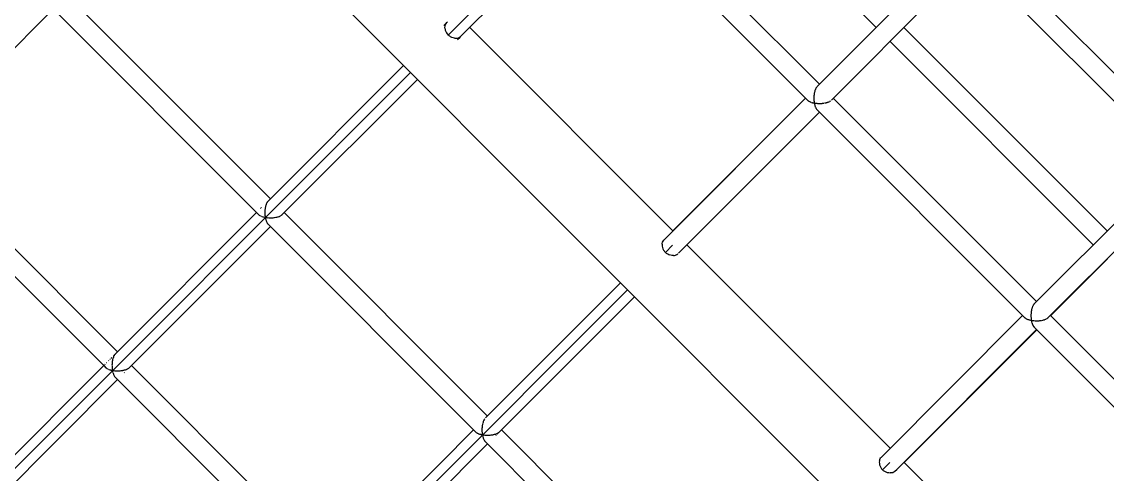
# Model space of a CAD drawing. Header units: millimetres. Extents: x -4086 to 3652, y -3941 to 3614.
# Drawn here: x -1177 to -296, y -869 to -502 of the extents above; entities that cross this region are included whole.
import ezdxf

# ---------------------------------------------------------------- set-up
doc = ezdxf.new("R2010")
doc.units = ezdxf.units.MM
doc.layers.add('DIKOM_ОБЪЕКТ', color=7, linetype='Continuous')

msp = doc.modelspace()

# ---------------------------------------------------------------- linework, layer by layer
at = {"layer": 'DIKOM_ОБЪЕКТ', "color": 7, "linetype": 'Continuous'}
for p, q in [((127.928, -1532.051), (-1498.084, 94.03)), ((-648.263, -341.306), (-483.309, -506.268)), ((-648.263, -341.306), (-483.309, -506.268)), ((-694.331, -387.362), (-529.297, -552.403)), ((-824.767, -506.516), (-709.731, -391.512)), ((-824.767, -506.516), (-709.731, -391.512)), ((-820.624, -513.621), (-705.613, -398.641)), ((-705.613, -398.641), (-538.783, -565.478)), ((-705.613, -398.641), (-538.783, -565.478)), ((-531.426, -554.532), (-416.498, -439.576)), ((-393.969, -439.544), (-228.966, -604.554)), ((-407.042, -449.032), (-240.245, -615.836)), ((-407.042, -449.032), (-240.245, -615.836)), ((-519.558, -565.162), (-405.249, -450.825)), ((-1140.011, -480.165), (-975.007, -645.176)), ((-1266.22, -606.372), (-1151.292, -491.445)), ((-1153.086, -489.651), (-986.288, -656.457)), ((-1153.086, -489.651), (-986.288, -656.457)), ((-834.26, -504.759), (-831.157, -501.657)), ((-833.28, -506.209), (-833.168, -505.173)), ((-833.231, -507.306), (-833.279, -506.24)), ((-833.21, -507.415), (-833.018, -508.411)), ((-833.165, -505.143), (-832.894, -504.162)), ((-833.007, -508.44), (-832.644, -509.498)), ((-832.887, -504.135), (-832.465, -503.229)), ((-832.63, -509.526), (-832.121, -510.544)), ((-832.453, -503.203), (-831.89, -502.397)), ((-832.103, -510.57), (-831.458, -511.524)), ((-830.671, -512.418), (-824.767, -506.516)), ((-830.671, -512.418), (-824.767, -506.516)), ((-813.239, -506.239), (-648.267, -671.219)), ((-648.267, -671.219), (-813.239, -506.239)), ((-529.372, -552.329), (-483.309, -506.268)), ((-529.372, -552.329), (-483.309, -506.268)), ((-460.713, -506.304), (-295.709, -671.314)), ((-831.436, -511.549), (-830.671, -512.418)), ((-829.777, -513.206), (-830.646, -512.44)), ((-828.796, -513.869), (-829.75, -513.224)), ((-827.75, -514.392), (-828.768, -513.883)), ((-826.663, -514.765), (-827.721, -514.403)), ((-825.584, -514.974), (-826.634, -514.772)), ((-825.528, -514.98), (-824.461, -515.029)), ((-824.432, -515.026), (-823.396, -514.914)), ((-823.368, -514.906), (-822.387, -514.636)), ((-823.119, -516.115), (-821.055, -514.052)), ((-822.36, -514.623), (-821.455, -514.202)), ((-821.433, -514.186), (-820.623, -513.621)), ((-471.992, -517.585), (-306.988, -682.596)), ((-471.992, -517.585), (-306.988, -682.596)), ((-977.137, -647.306), (-866.955, -537.125)), ((-1227.316, -908.732), (-861.331, -542.75)), ((-1227.316, -908.732), (-861.331, -542.75)), ((-965.888, -658.556), (-855.707, -548.374)), ((-531.705, -554.934), (-531.992, -555.348)), ((-531.552, -554.713), (-531.705, -554.934)), ((-654.078, -677.214), (-540.577, -563.685)), ((-648.267, -671.219), (-540.652, -563.609)), ((-648.267, -671.219), (-540.652, -563.609)), ((-533.826, -563.287), (-533.821, -563.621)), ((-533.787, -562.506), (-533.825, -563.277)), ((-533.821, -563.621), (-533.813, -564.046)), ((-533.767, -562.084), (-533.787, -562.506)), ((-533.751, -561.751), (-533.767, -562.084)), ((-533.662, -560.992), (-533.749, -561.743)), ((-533.614, -560.583), (-533.662, -560.992)), ((-533.576, -560.259), (-533.614, -560.583)), ((-533.439, -559.537), (-533.574, -560.249)), ((-533.365, -559.151), (-533.439, -559.537)), ((-533.307, -558.843), (-533.365, -559.151)), ((-533.124, -558.175), (-533.304, -558.834)), ((-533.026, -557.82), (-533.124, -558.175)), ((-532.948, -557.534), (-533.026, -557.82)), ((-532.723, -556.936), (-532.945, -557.526)), ((-532.604, -556.619), (-532.723, -556.936)), ((-532.508, -556.363), (-532.604, -556.619)), ((-532.247, -555.848), (-532.504, -556.355)), ((-532.109, -555.575), (-532.247, -555.848)), ((-531.997, -555.355), (-532.109, -555.575)), ((-518.048, -563.653), (-353.044, -728.664)), ((-538.421, -565.777), (-538.638, -565.598)), ((-538.068, -566.069), (-538.421, -565.777)), ((-537.876, -566.184), (-538.061, -566.074)), ((-537.601, -566.346), (-537.876, -566.184)), ((-537.15, -566.612), (-537.601, -566.346)), ((-536.921, -566.714), (-537.142, -566.617)), ((-536.596, -566.856), (-536.921, -566.714)), ((-536.058, -567.089), (-536.596, -566.856)), ((-535.428, -567.294), (-535.797, -567.176)), ((-534.814, -567.49), (-535.428, -567.294)), ((-534.528, -567.56), (-534.803, -567.499)), ((-534.125, -567.65), (-534.528, -567.56)), ((-533.448, -567.802), (-534.125, -567.65)), ((-533.813, -564.046), (-533.799, -564.822)), ((-533.801, -564.832), (-533.774, -565.158)), ((-533.774, -565.158), (-533.739, -565.579)), ((-533.739, -565.579), (-533.674, -566.34)), ((-533.679, -566.353), (-533.629, -566.664)), ((-533.629, -566.664), (-533.565, -567.067)), ((-533.565, -567.067), (-533.448, -567.802)), ((-533.138, -567.853), (-533.446, -567.803)), ((-533.446, -567.804), (-533.381, -568.095)), ((-533.381, -568.095), (-533.295, -568.481)), ((-533.295, -568.481), (-533.143, -569.158)), ((-532.712, -567.92), (-533.138, -567.853)), ((-533.134, -569.172), (-533.049, -569.436)), ((-533.049, -569.436), (-532.937, -569.786)), ((-532.937, -569.786), (-532.74, -570.405)), ((-532.734, -570.415), (-532.633, -570.646)), ((-531.996, -568.034), (-532.712, -567.92)), ((-532.633, -570.646), (-532.498, -570.955)), ((-532.498, -570.955), (-532.261, -571.499)), ((-532.256, -571.507), (-532.142, -571.7)), ((-532.142, -571.7), (-531.987, -571.961)), ((-531.987, -571.961), (-531.718, -572.417)), ((-531.667, -568.057), (-531.984, -568.03)), ((-531.225, -568.093), (-531.666, -568.057)), ((-531.588, -572.575), (-531.417, -572.782)), ((-531.417, -572.782), (-531.122, -573.14)), ((-530.476, -568.157), (-531.225, -568.093)), ((-530.142, -568.161), (-530.466, -568.155)), ((-529.695, -568.169), (-530.142, -568.161)), ((-528.933, -568.183), (-529.695, -568.169)), ((-528.599, -568.165), (-528.921, -568.18)), ((-528.156, -568.144), (-528.599, -568.165)), ((-527.397, -568.107), (-528.156, -568.144)), ((-527.072, -568.068), (-527.387, -568.105)), ((-526.643, -568.018), (-527.072, -568.068)), ((-525.905, -567.932), (-526.643, -568.018)), ((-525.596, -567.873), (-525.894, -567.93)), ((-524.489, -567.663), (-525.19, -567.796)), ((-524.202, -567.584), (-524.478, -567.66)), ((-523.828, -567.481), (-524.202, -567.584)), ((-523.179, -567.303), (-523.828, -567.481)), ((-522.922, -567.207), (-523.171, -567.3)), ((-522.589, -567.082), (-522.922, -567.207)), ((-522.007, -566.863), (-522.589, -567.082)), ((-521.786, -566.751), (-522, -566.86)), ((-521.5, -566.606), (-521.786, -566.751)), ((-520.82, -566.227), (-520.993, -566.347)), ((-520.585, -566.065), (-520.82, -566.227)), ((-520.175, -565.78), (-520.585, -566.065)), ((-643.594, -689.229), (-529.327, -574.934)), ((-531.122, -573.14), (-364.324, -739.945)), ((-531.122, -573.14), (-364.324, -739.945)), ((-1264.091, -604.243), (-1099.087, -769.254)), ((-1277.165, -613.73), (-1110.367, -780.535)), ((-1277.165, -613.73), (-1110.367, -780.535)), ((-355.173, -730.792), (-240.245, -615.836)), ((-343.755, -741.872), (-228.996, -627.085)), ((-979.12, -652.146), (-979.222, -652.687)), ((-979.019, -651.618), (-979.12, -652.146)), ((-978.931, -651.298), (-979.015, -651.606)), ((-978.793, -650.797), (-978.931, -651.298)), ((-978.66, -650.309), (-978.793, -650.797)), ((-978.552, -650.024), (-978.655, -650.299)), ((-978.384, -649.574), (-978.552, -650.024)), ((-978.221, -649.138), (-978.384, -649.574)), ((-978.095, -648.892), (-978.215, -649.128)), ((-977.899, -648.504), (-978.095, -648.892)), ((-977.709, -648.129), (-977.899, -648.504)), ((-977.57, -647.93), (-977.703, -648.121)), ((-977.35, -647.613), (-977.57, -647.93)), ((-977.138, -647.307), (-977.35, -647.613)), ((-1101.216, -771.384), (-986.288, -656.457)), ((-986.288, -656.457), (-984.494, -658.251)), ((-986.288, -656.457), (-984.494, -658.251)), ((-984.049, -658.619), (-984.494, -658.251)), ((-983.778, -658.841), (-983.962, -658.689)), ((-983.206, -659.182), (-983.771, -658.847)), ((-982.861, -659.384), (-983.095, -659.247)), ((-982.838, -653.007), (-982.982, -653.152)), ((-982.18, -659.683), (-982.852, -659.392)), ((-982.226, -652.396), (-982.48, -652.649)), ((-981.769, -659.862), (-982.046, -659.742)), ((-980.995, -660.114), (-981.758, -659.869)), ((-980.527, -660.263), (-980.84, -660.163)), ((-979.678, -660.461), (-980.509, -660.275)), ((-979.539, -656.063), (-979.529, -656.639)), ((-979.519, -655.682), (-979.537, -656.049)), ((-979.529, -656.639), (-979.518, -657.223)), ((-979.491, -655.1), (-979.519, -655.682)), ((-979.518, -657.223), (-979.511, -657.593)), ((-979.514, -657.607), (-979.465, -658.174)), ((-979.159, -660.575), (-979.502, -660.499)), ((-979.463, -654.527), (-979.491, -655.1)), ((-979.465, -658.174), (-979.417, -658.744)), ((-979.42, -654.159), (-979.461, -654.514)), ((-979.354, -653.591), (-979.42, -654.159)), ((-979.417, -658.745), (-979.385, -659.113)), ((-979.39, -659.127), (-979.304, -659.669)), ((-979.289, -653.033), (-979.354, -653.591)), ((-979.304, -659.669), (-979.216, -660.215)), ((-979.222, -652.687), (-979.286, -653.022)), ((-979.216, -660.214), (-979.159, -660.575)), ((-978.252, -660.722), (-979.157, -660.577)), ((-979.157, -660.577), (-979.042, -661.096)), ((-977.709, -660.809), (-978.07, -660.751)), ((-976.759, -660.884), (-977.695, -660.803)), ((-976.189, -660.932), (-976.565, -660.9)), ((-975.226, -660.947), (-976.176, -660.929)), ((-975.025, -660.95), (-975.226, -660.947)), ((-974.645, -660.957), (-975.025, -660.95)), ((-973.688, -660.909), (-974.631, -660.955)), ((-973.487, -660.899), (-973.688, -660.909)), ((-973.11, -660.881), (-973.487, -660.899)), ((-972.181, -660.773), (-973.096, -660.879)), ((-971.982, -660.749), (-972.181, -660.773)), ((-971.616, -660.707), (-971.982, -660.749)), ((-970.736, -660.539), (-971.604, -660.704)), ((-970.2, -660.437), (-970.545, -660.503)), ((-969.387, -660.214), (-970.189, -660.434)), ((-968.891, -660.078), (-969.209, -660.165)), ((-968.164, -659.805), (-968.881, -660.074)), ((-967.719, -659.638), (-968.004, -659.745)), ((-967.094, -659.321), (-967.71, -659.633)), ((-966.2, -658.772), (-966.703, -659.121)), ((-965.887, -658.555), (-966.087, -658.693)), ((-963.758, -656.426), (-798.755, -821.437)), ((-1089.968, -782.633), (-975.039, -667.706)), ((-979.042, -661.096), (-978.929, -661.607)), ((-978.929, -661.606), (-978.857, -661.928)), ((-978.845, -661.944), (-978.695, -662.415)), ((-978.695, -662.415), (-978.547, -662.876)), ((-978.547, -662.876), (-978.451, -663.176)), ((-978.445, -663.187), (-978.264, -663.601)), ((-978.264, -663.601), (-978.089, -664.004)), ((-978.089, -664.004), (-977.974, -664.27)), ((-977.967, -664.28), (-977.762, -664.627)), ((-977.762, -664.627), (-977.563, -664.964)), ((-977.563, -664.964), (-977.43, -665.189)), ((-977.424, -665.196), (-977.198, -665.469)), ((-977.198, -665.469), (-976.98, -665.734)), ((-976.98, -665.734), (-976.834, -665.912)), ((-976.834, -665.912), (-810.035, -832.717)), ((-976.834, -665.912), (-810.035, -832.717)), ((-655.557, -678.694), (-654.078, -677.214)), ((-648.267, -671.219), (-648.364, -671.442)), ((-656.925, -682.159), (-656.965, -682.531)), ((-656.964, -682.555), (-656.916, -683.629)), ((-656.925, -682.159), (-656.853, -681.49)), ((-656.912, -683.653), (-656.703, -684.733)), ((-656.85, -681.466), (-656.578, -680.479)), ((-656.694, -684.757), (-656.329, -685.821)), ((-656.572, -680.457), (-656.148, -679.547)), ((-656.318, -685.844), (-655.806, -686.866)), ((-656.137, -679.525), (-655.571, -678.713)), ((-655.792, -686.888), (-655.143, -687.848)), ((-654.356, -688.741), (-648.454, -682.838)), ((-654.356, -688.741), (-648.454, -682.838)), ((-636.926, -682.56), (-471.923, -847.571)), ((-471.923, -847.571), (-636.926, -682.56)), ((-655.126, -687.867), (-654.356, -688.741)), ((-653.461, -689.529), (-654.336, -688.758)), ((-652.48, -690.191), (-653.44, -689.543)), ((-651.435, -690.715), (-652.458, -690.202)), ((-650.348, -691.088), (-651.412, -690.724)), ((-649.244, -691.302), (-650.324, -691.093)), ((-648.147, -691.351), (-649.22, -691.303)), ((-647.7, -691.303), (-648.123, -691.349)), ((-647.7, -691.303), (-647.082, -691.236)), ((-647.058, -691.229), (-646.071, -690.958)), ((-646.051, -690.949), (-645.142, -690.524)), ((-645.124, -690.512), (-644.308, -689.943)), ((-341.598, -740.11), (-295.535, -694.05)), ((-800.265, -822.947), (-690.703, -713.386)), ((-1299.227, -1333.153), (-685.078, -719.01)), ((-1299.227, -1333.153), (-685.078, -719.01)), ((-789.636, -834.816), (-679.454, -724.635)), ((-355.518, -731.289), (-355.74, -731.608)), ((-355.297, -730.917), (-355.594, -731.214)), ((-355.328, -731.016), (-355.518, -731.289)), ((-355.175, -730.795), (-355.329, -731.017)), ((-479.305, -854.955), (-364.324, -739.945)), ((-364.324, -739.945), (-362.531, -741.738)), ((-364.324, -739.945), (-362.531, -741.738)), ((-357.574, -739.548), (-357.566, -739.962)), ((-357.544, -738.944), (-357.572, -739.538)), ((-357.566, -739.962), (-357.557, -740.485)), ((-357.518, -738.426), (-357.544, -738.944)), ((-357.498, -738.012), (-357.518, -738.426)), ((-357.429, -737.424), (-357.496, -738.003)), ((-357.371, -736.923), (-357.429, -737.424)), ((-357.323, -736.52), (-357.371, -736.923)), ((-357.217, -735.961), (-357.322, -736.51)), ((-357.127, -735.488), (-357.217, -735.961)), ((-357.054, -735.103), (-357.127, -735.488)), ((-356.913, -734.587), (-357.051, -735.094)), ((-356.793, -734.15), (-356.913, -734.587)), ((-356.696, -733.795), (-356.793, -734.15)), ((-356.521, -733.332), (-356.692, -733.786)), ((-356.375, -732.942), (-356.521, -733.332)), ((-356.255, -732.622), (-356.375, -732.942)), ((-356.053, -732.225), (-356.251, -732.615)), ((-355.883, -731.889), (-356.053, -732.225)), ((-355.744, -731.615), (-355.884, -731.89)), ((-341.796, -739.913), (-176.792, -904.924)), ((-362.349, -741.889), (-362.531, -741.738)), ((-361.814, -742.329), (-362.252, -741.969)), ((-361.575, -742.472), (-361.808, -742.335)), ((-360.898, -742.872), (-361.454, -742.544)), ((-360.612, -742.999), (-360.89, -742.878)), ((-359.805, -743.349), (-360.469, -743.061)), ((-359.479, -743.457), (-359.796, -743.356)), ((-358.563, -743.751), (-359.318, -743.508)), ((-358.204, -743.837), (-358.549, -743.76)), ((-357.196, -744.062), (-358.028, -743.877)), ((-357.557, -740.485), (-357.547, -741.082)), ((-357.549, -741.093), (-357.514, -741.498)), ((-357.514, -741.498), (-357.47, -742.015)), ((-357.47, -742.015), (-357.421, -742.601)), ((-357.425, -742.613), (-357.364, -742.999)), ((-357.364, -742.999), (-357.285, -743.497)), ((-357.285, -743.497), (-357.196, -744.062)), ((-356.81, -744.126), (-357.193, -744.065)), ((-357.193, -744.065), (-357.111, -744.426)), ((-357.111, -744.426), (-357.006, -744.899)), ((-357.006, -744.899), (-356.891, -745.418)), ((-356.881, -745.431), (-356.776, -745.761)), ((-356.776, -745.761), (-356.638, -746.19)), ((-356.638, -746.19), (-356.486, -746.666)), ((-355.744, -744.294), (-356.628, -744.154)), ((-356.481, -746.675), (-356.355, -746.963)), ((-356.355, -746.963), (-356.191, -747.342)), ((-356.191, -747.342), (-356.008, -747.759)), ((-356.003, -747.767), (-355.861, -748.008)), ((-355.861, -748.008), (-355.672, -748.327)), ((-355.335, -744.323), (-355.732, -744.29)), ((-355.672, -748.327), (-355.465, -748.677)), ((-355.46, -748.684), (-355.304, -748.873)), ((-355.304, -748.873), (-355.096, -749.125)), ((-354.224, -744.417), (-355.148, -744.339)), ((-353.809, -744.423), (-354.213, -744.416)), ((-352.68, -744.443), (-353.62, -744.426)), ((-352.265, -744.421), (-352.669, -744.441)), ((-351.144, -744.367), (-352.082, -744.412)), ((-350.74, -744.319), (-351.134, -744.365)), ((-349.653, -744.193), (-350.564, -744.298)), ((-349.268, -744.119), (-349.642, -744.19)), ((-348.236, -743.923), (-349.101, -744.087)), ((-347.879, -743.824), (-348.226, -743.919)), ((-346.927, -743.564), (-347.727, -743.783)), ((-346.607, -743.444), (-346.918, -743.56)), ((-345.755, -743.124), (-346.472, -743.393)), ((-345.48, -742.984), (-345.748, -743.12)), ((-344.747, -742.613), (-345.364, -742.925)), ((-344.522, -742.456), (-344.74, -742.608)), ((-343.923, -742.04), (-344.428, -742.391)), ((-466.576, -864.723), (-353.075, -751.194)), ((-460.493, -859.001), (-352.879, -751.391)), ((-355.096, -749.125), (-354.868, -749.401)), ((-354.868, -749.401), (-353.075, -751.194)), ((-354.868, -749.401), (-353.075, -751.194)), ((-353.075, -751.194), (-188.071, -916.205)), ((-353.075, -751.194), (-188.071, -916.205)), ((-1105.15, -775.318), (-1105.299, -775.466)), ((-1104.305, -774.473), (-1104.607, -774.775)), ((-1104.417, -774.585), (-1104.607, -774.775)), ((-1103.789, -773.957), (-1104.305, -774.473)), ((-1102.92, -775.049), (-1103.095, -775.684)), ((-1102.864, -774.845), (-1102.92, -775.049)), ((-1102.739, -774.387), (-1102.864, -774.845)), ((-1102.522, -773.809), (-1102.735, -774.377)), ((-1102.453, -773.625), (-1102.522, -773.809)), ((-1102.299, -773.215), (-1102.453, -773.625)), ((-1102.178, -772.346), (-1102.404, -772.572)), ((-1102.047, -772.718), (-1102.294, -773.206)), ((-1101.907, -772.075), (-1102.178, -772.346)), ((-1101.787, -772.207), (-1101.966, -772.559)), ((-1101.504, -771.671), (-1101.907, -772.075)), ((-1101.505, -771.8), (-1101.782, -772.2)), ((-1101.217, -771.385), (-1101.434, -771.602)), ((-1101.218, -771.386), (-1101.415, -771.671)), ((-1225.295, -895.462), (-1110.367, -780.535)), ((-1110.367, -780.535), (-1108.573, -782.329)), ((-1110.367, -780.535), (-1108.573, -782.329)), ((-1109.918, -780.086), (-1110.116, -780.284)), ((-1109.183, -779.351), (-1109.349, -779.518)), ((-1108.222, -782.618), (-1108.573, -782.329)), ((-1108.001, -778.169), (-1108.225, -778.393)), ((-1107.858, -782.919), (-1108.111, -782.71)), ((-1107.403, -783.189), (-1107.849, -782.927)), ((-1106.941, -783.463), (-1107.264, -783.272)), ((-1106.398, -783.701), (-1106.932, -783.469)), ((-1106.28, -776.448), (-1106.54, -776.708)), ((-1106.122, -776.29), (-1106.265, -776.433)), ((-1105.849, -783.94), (-1106.234, -783.773)), ((-1105.231, -784.142), (-1105.837, -783.947)), ((-1104.606, -784.341), (-1105.046, -784.201)), ((-1103.926, -784.5), (-1104.588, -784.354)), ((-1103.618, -780.14), (-1103.608, -780.682)), ((-1103.58, -779.378), (-1103.616, -780.127)), ((-1103.608, -780.682), (-1103.604, -780.915)), ((-1103.604, -780.915), (-1103.59, -781.671)), ((-1103.593, -781.684), (-1103.548, -782.217)), ((-1103.569, -779.143), (-1103.58, -779.378)), ((-1103.542, -778.604), (-1103.569, -779.143)), ((-1103.548, -782.217), (-1103.528, -782.444)), ((-1103.456, -777.865), (-1103.54, -778.592)), ((-1103.528, -782.444), (-1103.464, -783.191)), ((-1103.47, -783.205), (-1103.387, -783.715)), ((-1103.429, -777.635), (-1103.456, -777.865)), ((-1103.368, -777.112), (-1103.429, -777.635)), ((-1103.387, -783.715), (-1103.353, -783.93)), ((-1103.234, -776.411), (-1103.365, -777.1)), ((-1103.353, -783.93), (-1103.238, -784.653)), ((-1103.192, -776.191), (-1103.234, -776.411)), ((-1103.099, -775.696), (-1103.192, -776.191)), ((-1093.616, -784.333), (-1094.267, -784.511)), ((-1092.97, -784.156), (-1093.438, -784.284)), ((-1092.376, -783.932), (-1092.96, -784.152)), ((-1091.798, -783.716), (-1092.217, -783.873)), ((-1091.287, -783.456), (-1091.79, -783.711)), ((-1090.791, -783.205), (-1091.151, -783.387)), ((-1090.371, -782.914), (-1090.783, -783.199)), ((-1089.966, -782.633), (-1090.261, -782.837)), ((-1087.838, -780.504), (-922.834, -945.515)), ((-1214.047, -906.712), (-1099.118, -791.784)), ((-1103.727, -784.544), (-1103.925, -784.5)), ((-1103.238, -784.653), (-1103.727, -784.544)), ((-1102.512, -784.77), (-1103.236, -784.655)), ((-1103.236, -784.655), (-1103.127, -785.144)), ((-1103.127, -785.144), (-1103.084, -785.34)), ((-1103.084, -785.34), (-1102.936, -786.005)), ((-1102.726, -786.643), (-1102.532, -787.253)), ((-1102.524, -787.265), (-1102.355, -787.655)), ((-1102.299, -784.805), (-1102.512, -784.77)), ((-1101.789, -784.887), (-1102.299, -784.805)), ((-1102.288, -787.81), (-1102.053, -788.348)), ((-1102.046, -788.357), (-1101.853, -788.684)), ((-1101.778, -788.813), (-1101.509, -789.266)), ((-1101.023, -784.946), (-1101.774, -784.881)), ((-1101.503, -789.274), (-1101.29, -789.532)), ((-1101.208, -789.632), (-1100.913, -789.989)), ((-1100.804, -784.964), (-1101.023, -784.946)), ((-1100.913, -789.989), (-934.114, -956.795)), ((-1100.913, -789.989), (-934.114, -956.795)), ((-1100.268, -785.009), (-1100.804, -784.964)), ((-1099.49, -785.021), (-1100.255, -785.007)), ((-1099.271, -785.025), (-1099.49, -785.021)), ((-1098.724, -785.035), (-1099.271, -785.025)), ((-1097.95, -784.996), (-1098.71, -785.033)), ((-1097.734, -784.985), (-1097.95, -784.996)), ((-1097.188, -784.959), (-1097.734, -784.985)), ((-1096.434, -784.871), (-1097.175, -784.957)), ((-1096.227, -784.847), (-1096.434, -784.871)), ((-1095.695, -784.784), (-1096.227, -784.847)), ((-1094.979, -784.647), (-1095.683, -784.781)), ((-1094.784, -784.61), (-1094.979, -784.647)), ((-1094.279, -784.514), (-1094.784, -784.61)), ((-1093.478, -786.144), (-1093.788, -786.454)), ((-802.766, -827.878), (-802.898, -828.57)), ((-802.696, -827.621), (-802.763, -827.866)), ((-802.583, -827.208), (-802.696, -827.621)), ((-802.408, -826.569), (-802.583, -827.208)), ((-802.321, -826.34), (-802.404, -826.559)), ((-802.182, -825.97), (-802.321, -826.34)), ((-801.968, -825.398), (-802.182, -825.97)), ((-801.868, -825.201), (-801.963, -825.388)), ((-801.705, -824.881), (-801.868, -825.201)), ((-801.457, -824.39), (-801.705, -824.881)), ((-801.163, -823.967), (-801.346, -824.231)), ((-800.886, -823.568), (-801.163, -823.967)), ((-924.344, -947.026), (-810.035, -832.717)), ((-810.035, -832.717), (-808.241, -834.511)), ((-810.035, -832.717), (-808.241, -834.511)), ((-807.879, -834.81), (-808.241, -834.511)), ((-807.673, -834.98), (-807.879, -834.81)), ((-807.059, -835.38), (-807.518, -835.108)), ((-806.796, -835.535), (-807.059, -835.38)), ((-806.61, -835.645), (-806.796, -835.535)), ((-806.054, -835.889), (-806.6, -835.651)), ((-805.738, -836.026), (-806.054, -835.889)), ((-805.517, -836.122), (-805.738, -836.026)), ((-804.885, -836.328), (-805.506, -836.129)), ((-804.524, -836.443), (-804.885, -836.328)), ((-804.273, -836.523), (-804.524, -836.443)), ((-803.581, -836.686), (-804.258, -836.534)), ((-803.181, -836.775), (-803.581, -836.686)), ((-803.286, -832.322), (-803.273, -833.078)), ((-803.27, -832.018), (-803.284, -832.309)), ((-803.273, -833.078), (-803.264, -833.559)), ((-803.247, -831.538), (-803.27, -832.018)), ((-803.264, -833.56), (-803.259, -833.853)), ((-803.262, -833.867), (-803.198, -834.61)), ((-803.211, -830.787), (-803.247, -831.538)), ((-803.176, -830.493), (-803.208, -830.774)), ((-803.198, -834.61), (-803.158, -835.08)), ((-802.906, -836.836), (-803.181, -836.775)), ((-803.121, -830.024), (-803.176, -830.493)), ((-803.158, -835.08), (-803.133, -835.372)), ((-803.139, -835.389), (-803.024, -836.099)), ((-803.036, -829.294), (-803.121, -830.024)), ((-802.983, -829.016), (-803.033, -829.282)), ((-803.024, -836.099), (-802.952, -836.547)), ((-802.898, -828.57), (-802.983, -829.016)), ((-802.952, -836.547), (-802.906, -836.835)), ((-802.169, -836.955), (-802.905, -836.836)), ((-801.746, -837.023), (-802.169, -836.955)), ((-801.457, -837.069), (-801.746, -837.023)), ((-800.682, -837.128), (-801.442, -837.064)), ((-800.237, -837.166), (-800.682, -837.128)), ((-799.936, -837.192), (-800.237, -837.166)), ((-799.151, -837.203), (-799.923, -837.189)), ((-798.697, -837.211), (-799.151, -837.203)), ((-798.393, -837.217), (-798.697, -837.212)), ((-797.613, -837.177), (-798.379, -837.215)), ((-797.158, -837.156), (-797.613, -837.177)), ((-796.857, -837.141), (-797.158, -837.156)), ((-796.1, -837.053), (-796.844, -837.139)), ((-795.657, -837.001), (-796.1, -837.053)), ((-795.365, -836.967), (-795.657, -837.001)), ((-794.647, -836.83), (-795.352, -836.965)), ((-794.224, -836.75), (-794.647, -836.83)), ((-793.948, -836.698), (-794.224, -836.75)), ((-793.286, -836.516), (-793.936, -836.694)), ((-792.894, -836.409), (-793.286, -836.516)), ((-792.639, -836.338), (-792.893, -836.408)), ((-792.046, -836.116), (-792.628, -836.335)), ((-791.694, -835.984), (-792.046, -836.116)), ((-791.711, -836.891), (-791.892, -837.071)), ((-791.467, -835.899), (-791.695, -835.984)), ((-790.957, -835.64), (-791.458, -835.894)), ((-790.654, -835.486), (-790.957, -835.64)), ((-790.709, -835.888), (-790.888, -836.068)), ((-790.327, -835.506), (-790.709, -835.888)), ((-790.459, -835.387), (-790.654, -835.486)), ((-790.043, -835.098), (-790.451, -835.381)), ((-789.981, -835.16), (-790.326, -835.506)), ((-789.794, -834.925), (-790.043, -835.098)), ((-789.803, -834.983), (-789.981, -835.16)), ((-787.506, -832.686), (-622.502, -997.697)), ((-913.715, -958.893), (-798.787, -843.966)), ((-802.755, -837.513), (-802.661, -837.935)), ((-802.661, -837.935), (-802.605, -838.188)), ((-802.593, -838.204), (-802.397, -838.818)), ((-802.397, -838.818), (-802.275, -839.199)), ((-802.275, -839.199), (-802.199, -839.436)), ((-802.192, -839.447), (-801.957, -839.987)), ((-801.957, -839.987), (-801.813, -840.319)), ((-801.813, -840.319), (-801.721, -840.529)), ((-801.715, -840.539), (-801.447, -840.993)), ((-801.447, -840.993), (-801.283, -841.271)), ((-801.283, -841.27), (-801.177, -841.449)), ((-801.172, -841.456), (-800.876, -841.813)), ((-800.876, -841.813), (-800.697, -842.031)), ((-800.581, -842.172), (-633.783, -1008.977)), ((-800.581, -842.172), (-633.783, -1008.977)), ((-480.601, -857.756), (-480.713, -858.792)), ((-480.712, -858.823), (-480.663, -859.89)), ((-480.657, -859.92), (-480.449, -860.994)), ((-480.429, -857.114), (-480.598, -857.727)), ((-480.439, -861.024), (-480.077, -862.081)), ((-480.429, -857.114), (-480.327, -856.745)), ((-480.319, -856.716), (-479.898, -855.813)), ((-480.063, -862.11), (-479.553, -863.127)), ((-479.884, -855.786), (-479.32, -854.977)), ((-479.535, -863.154), (-478.89, -864.108)), ((-478.103, -865.002), (-472.201, -859.098)), ((-478.103, -865.002), (-472.201, -859.098)), ((-460.932, -859.078), (-460.716, -859.098)), ((-460.716, -859.098), (-460.494, -859)), ((-460.493, -859), (-295.67, -1023.831)), ((-295.67, -1023.83), (-460.493, -859)), ((-478.869, -864.132), (-478.103, -865.002)), ((-477.21, -865.789), (-478.079, -865.023)), ((-476.228, -866.452), (-477.183, -865.806)), ((-475.183, -866.976), (-476.2, -866.466)), ((-474.096, -867.348), (-475.153, -866.985)), ((-472.992, -867.562), (-474.065, -867.354)), ((-471.894, -867.612), (-472.961, -867.564)), ((-470.829, -867.497), (-471.865, -867.609)), ((-470.144, -867.308), (-470.801, -867.489)), ((-470.144, -867.308), (-469.82, -867.219)), ((-469.794, -867.206), (-468.888, -866.784)), ((-468.866, -866.769), (-468.056, -866.203)), ((-468.036, -866.184), (-466.576, -864.723)), ((-467.854, -866.002), (-467.674, -865.821))]:
    msp.add_line(p, q, dxfattribs=at)

doc.saveas('drawing.dxf')
